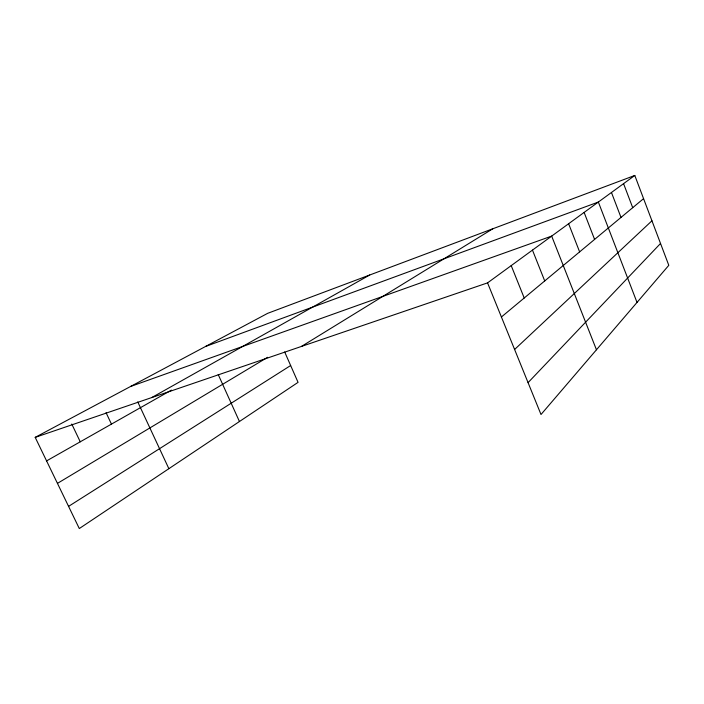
<?xml version="1.0" encoding="UTF-8"?>
<svg xmlns="http://www.w3.org/2000/svg" width="704" height="704" viewBox="0 0 704 704"><rect width="100%" height="100%" fill="white"/><g stroke="black" fill="none" stroke-linecap="round" stroke-linejoin="round"><path stroke-width="1.06" d="M528.062 382.642L660.528 243.47M514.598 349.483L651.948 220.792M501.406 316.994L643.57 198.642M487.555 282.876L634.797 175.454L668.8 265.329L541.006 414.506L487.555 282.876L35.2 437.369L79.297 528.546L298.056 382.351L284.68 351.974M68.578 506.37L290.646 365.526M301.462 346.43L492.853 228.765M57.455 483.375L267.643 357.298M46.578 460.9L171.415 390.113M151.756 397.558L369.688 275.018M35.2 437.369L267.661 313.333L634.797 175.454M205.542 346.482L598.356 202.048L637.014 302.43M130.574 386.478L551.672 236.095L596.455 349.782M71.773 424.046L80.256 441.804M106.066 412.676L111.452 424.116M137.755 401.896L168.863 468.688M218.231 374.563L239.448 421.52M511.21 265.619L524.216 298.003M532.47 250.114L544.72 280.931M568.621 223.731L579.621 251.874M584.126 212.423L594.59 239.413M611.459 192.482L620.998 217.422M623.568 183.647L632.711 207.68"/></g></svg>
